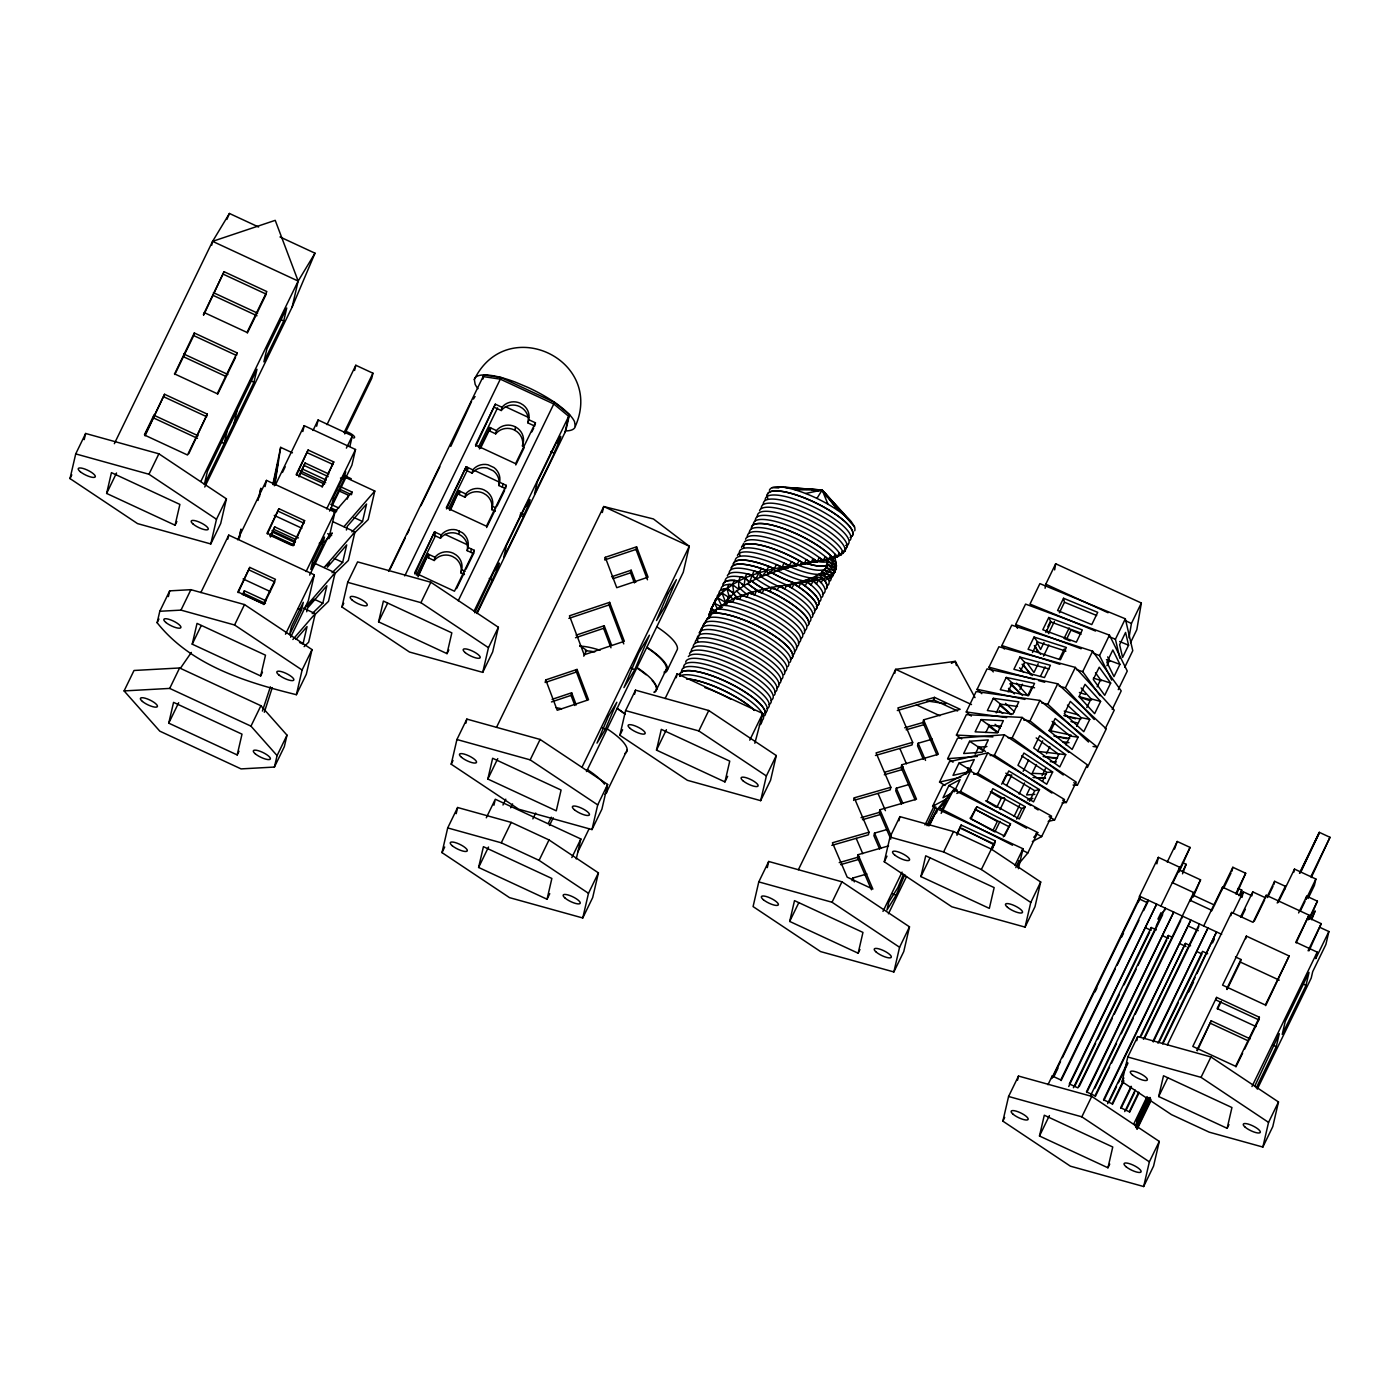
<?xml version="1.0" encoding="UTF-8"?>
<svg xmlns="http://www.w3.org/2000/svg" width="1400" height="1400" viewBox="0 0 1400 1400"><rect width="100%" height="100%" fill="white"/><g stroke="black" fill="none" stroke-linecap="round" stroke-linejoin="round"><path stroke-width="1.5" d="M834.19 566.58L836.133 565.67L836.185 562.485L829.832 558.582M272.825 484.523L280.665 447.352L292.442 452.812M273.262 484.452L277.9 462.858L274.33 485.765M239.68 537.53L240.993 529.077L238.63 539.28M259.507 496.668L260.838 488.215L258.002 500.465M274.75 485.398L280.665 447.352M1045.082 588.28L1045.783 584.185L1055.688 563.762L1141.35 603.015L1136.818 629.685L1130.517 642.688M1054.655 569.905L1055.688 563.762M1128.995 637.805L1131.428 623.455L1141.35 603.015M70 478.573L75.723 453.898L85.645 433.475L158.883 453.81L226.415 498.838L220.71 523.512L210.787 543.952L137.532 523.6L70 478.573L71.803 474.863M84.21 439.635L85.645 433.475M106.627 493.43L111.44 472.64L179.883 504.42L175.07 525.21L106.627 493.43L116.532 472.99M198.065 435.75L153.895 415.223L153.3 417.83L197.47 438.34M145.058 435.785L164.553 394.275L207.322 414.137L188.773 453.705M211.68 245.332L212.607 241.343L229.425 213.465L258.598 227.01M193.707 335.598L194.303 332.99L237.09 352.852L236.495 355.46L193.707 335.598L174.808 374.5M203.63 315.158L224.07 271.705L266.858 291.567L247.013 332.43L204.225 312.567M157.133 622.72L159.793 611.275L169.697 590.852L190.907 589.68L244.493 604.572L312.025 649.6L306.303 674.275L296.38 694.697C245.77 682.238 190.768 665.192 157.133 622.72L158.935 618.992M168.385 596.575L169.697 590.852M227.22 430.57L224.21 443.555L220.78 441.963M234.132 423.132L237.142 410.148M168.752 723.153L173.565 702.363L242.007 734.16L237.195 754.933L168.752 723.153L178.675 702.73M210.787 543.952L216.492 519.26L226.415 498.838M192.22 644.175L197.032 623.403L265.493 655.183L260.662 675.955L192.22 644.175L201.232 625.608M253.96 382.27L256.97 369.285L207.375 471.433L204.365 484.418L253.96 382.27L250.547 380.678M227.832 539.105L228.76 535.115L314.317 574.84L308.297 600.81L290.64 637.21M283.727 320.985L286.738 308L266.892 348.845L263.882 361.848L283.727 320.985L280.297 319.392M204.75 487.025L292.145 307.037L298.165 281.067L315 253.19L280 236.95M265.037 486.623L266.473 480.392L334.933 512.173L330.12 532.962L309.645 575.085M266.088 600.863L244.37 590.782L243.757 593.372L265.475 603.47M238.193 592.637L249.777 567.403L275.45 579.32L263.55 603.837L237.877 591.92L249.777 567.403M270.463 537.04L274.733 526.89L298.428 537.898M267.348 533.942L278.933 508.707L304.605 520.625L296.678 538.317M302.838 431.515L304.185 425.67L355.53 449.505L351.925 465.097L329.595 511.052M298.988 476.91L305.095 462.998L328.79 474.005M322.175 487.165L333.76 461.93L308.105 450.012L296.502 475.248M316.662 426.213L318.098 419.983L352.328 435.873L349.912 446.267M354.602 370.457L355.81 365.26L372.925 373.205L371.717 378.402L344.75 433.947M301.49 610.102L303.293 602.315L291.392 626.832L289.572 634.62L301.49 610.102L298.06 608.528M306.723 611.765L307.58 608.055L326.865 585.742L322.822 603.225L312.183 613.62M322.683 544.845L324.485 537.058L312.585 561.575L310.783 569.363L322.683 544.845L319.27 543.253M274.418 767.06L277.078 755.597L287 735.157L260.89 705.722L179.602 667.975L134.015 670.477L124.093 690.918L159.793 731.15L241.062 768.898L274.418 767.06L284.34 746.637L287 735.157M343.892 479.588L345.695 471.782L333.795 496.3L331.993 504.105L343.892 479.588L340.463 477.995M328.895 538.72L332.238 532.945L323.977 542.5M296.38 694.697L302.102 670.023L312.025 649.6M303.502 608.178L315.262 613.637L308.648 642.215L304.115 646.642M347.322 499.082L348.25 495.145L338.345 490.595M340.183 486.552L352.082 492.082L351.488 494.673L339.588 489.16M313.547 562.765L335.108 572.775L328.493 601.352L314.877 614.635M346.395 530.04L347.252 526.33L366.555 504.035L362.512 521.5L351.855 531.895M332.01 572.758L342.668 562.363L346.71 544.898L327.425 567.192M333.375 521.903L354.953 531.913L348.338 560.49L333.2 575.26M341.95 607.005L347.672 582.33L357.595 561.89L430.85 582.242L498.383 627.27L492.66 651.945L482.738 672.367L409.483 652.032L341.95 607.005L343.752 603.295M345.38 477.4L374.797 491.05L368.165 519.628L353.045 534.398M378.578 621.845L383.39 601.072L451.832 632.852L447.02 653.642L378.578 621.845L387.59 603.278M450.765 446.408L471.555 401.485M418.075 576.852L428.277 554.155L434.963 557.253A15.138 14.525 13 0 1 453.285 553.245L456.19 554.995A15.138 14.525 13 0 1 461.702 569.678L460.95 572.915L464.45 574.543M428.505 557.865L429.257 554.61M414.89 574.053L434.525 531.878L441.21 534.992A15.138 14.525 13 0 1 456.33 529.883L462.438 532.735A15.138 14.525 13 0 1 467.95 547.4L467.198 550.655L473.567 553.613L466.008 569.17M434.77 535.587L435.523 532.35M427.525 557.41L434.21 560.508L434.963 557.253M433.773 535.133L440.457 538.23L441.21 534.992M482.983 378.998L483.927 374.938L501.095 377.527L554.575 402.36L569.485 414.68L565.722 430.902L477.032 613.567M450.713 509.635L459.025 490.823L465.71 493.92A15.138 14.525 13 0 1 484.05 489.912L486.938 491.662A15.138 14.525 13 0 1 492.45 506.345L491.698 509.582L495.198 511.21M459.27 494.532L460.023 491.278M446.512 508.918L466.165 466.742L472.85 469.858A15.138 14.525 13 0 1 487.952 464.765L494.06 467.6A15.138 14.525 13 0 1 499.573 482.265L498.82 485.52L505.505 488.617L506.258 485.38L474.845 470.627M466.392 470.452L467.145 467.215M458.273 494.077L464.957 497.175L465.71 493.92M465.412 469.998L472.097 473.095L472.85 469.858M467.198 550.655A15.138 14.525 13 0 0 461.685 535.972L458.798 534.222L459.375 530.915M489.037 430.745L489.79 427.49L496.457 430.588A15.138 14.525 13 0 1 514.798 426.58L517.685 428.33A15.138 14.525 13 0 1 523.197 443.012L522.445 446.25A15.138 14.525 13 0 0 516.933 431.585L514.045 429.835A15.138 14.525 13 0 0 495.705 433.842L489.037 430.745L480.532 448.245M475.685 446.338L495.32 404.18L502.005 407.277A15.138 14.525 13 0 1 520.345 403.27L523.233 405.02A15.138 14.525 13 0 1 528.745 419.703L527.992 422.94L534.678 426.055L535.43 422.8L528.745 419.703M490.017 431.2L490.77 427.945M495.705 433.842L496.457 430.588M494.567 407.435L501.252 410.533L502.005 407.277M470.698 552.282L471.45 549.028M473.567 553.613L474.32 550.358L467.95 547.4M514.832 430.308L515.585 427.053M502.338 487.148L503.09 483.892M474.81 612.832L495.6 567.91L495.127 569.94A15.138 0.91 -65.1 0 1 499.153 563.798A15.138 0.91 -65.1 0 1 493.255 578.06L476.718 613.165M451.202 764.207L456.925 739.515L466.847 719.093L540.102 739.445L607.635 784.455L601.913 809.148L591.99 829.57L518.735 809.218L451.202 764.207L453.005 760.48M465.885 723.205L466.847 719.093M482.738 672.367L488.46 647.692L498.383 627.27M441.998 852.617L447.703 827.925L457.625 807.503L511.21 822.395L549.01 839.93L598.413 872.865L592.69 897.558L582.767 917.98L509.53 897.645L441.998 852.617L444.692 847.035M523.565 516.617L524.038 514.587A15.138 0.91 -65.1 0 0 529.567 501.567L529.935 500.308A15.138 0.91 -65.1 0 0 525.91 506.468L526.383 504.438L506.537 545.3L503.72 557.48L523.565 516.617L519.995 514.955M456.19 813.68L457.625 807.503M554.312 453.285L554.785 451.255A15.138 0.91 -65.1 0 0 560.315 438.235L560.683 436.975A15.138 0.91 -65.1 0 0 556.675 443.135L557.13 441.105L537.303 481.968L534.468 494.148L554.312 453.285L550.742 451.623M564.935 432.547L568.697 416.308L553.77 403.988L500.308 379.155L483.14 376.582M487.83 779.048L492.642 758.258L561.085 790.038L556.273 810.827L487.83 779.048L497.752 758.625M478.608 867.457L483.42 846.668L551.863 878.465L547.05 899.238L478.608 867.457L488.53 847.035M493.92 805.245L494.847 801.238M545.755 679.91L545.16 682.5L576.468 672L577.062 669.41L545.755 679.91L557.235 710.273L588.543 699.773L577.062 669.41M602.332 512.523L603.733 506.537L653.415 518.962L689.29 546.262L683.27 572.233L586.477 771.558M574.875 705.512L571.043 695.38L571.655 692.79L552.09 699.352M605.273 557.322L604.678 559.93L635.985 549.43L636.597 546.822L605.273 557.322L616.753 587.685L648.06 577.185L636.597 546.822M610.977 647.798L603.61 628.32L604.222 625.712L576.1 635.145M623.753 643.895L609.035 604.94L609.63 602.332L569.468 615.808L584.185 654.762L624.347 641.288L609.63 602.332M634.392 582.925L630.577 572.81L631.173 570.202L611.608 576.765M576.24 858.952L580.86 838.968L495.302 799.242L486.29 817.81M591.99 829.57L597.712 804.895L607.635 784.455M619.867 735.28L625.59 710.605L635.512 690.165L708.75 710.517L776.282 755.545L770.577 780.22L760.655 800.66L687.4 780.308L619.867 735.28L622.58 729.715M582.767 917.98L588.49 893.305L598.413 872.865M634.55 694.295L635.512 690.165M656.495 750.12L661.308 729.347L729.75 761.128L724.938 781.918L656.495 750.12L666.4 729.697M676.235 677.74L677.163 673.75L762.72 713.475L754.845 743.26M760.655 800.66L766.378 775.968L776.282 755.545M758.782 881.895L753.077 906.587L820.61 951.597L893.865 971.95L903.77 951.528L909.493 926.835L841.96 881.808L768.705 861.472L758.782 881.895L832.038 902.248L899.57 947.275L893.865 971.95M767.288 867.633L768.705 861.472M789.688 921.428L794.5 900.637L862.96 932.417L858.148 953.208L789.688 921.428L798.718 902.86M853.65 800.415L854.262 797.825L890.837 787.273L876.085 752.885L912.66 742.332L897.908 707.928L934.483 697.375L960.155 709.293L923.58 719.845L922.967 722.452L936.915 754.933M894.758 673.347L895.668 669.34L955.29 661.343L975.012 697.62M852.075 880.67L852.688 878.062L866.915 873.968M888.58 845.898L858.095 854.683L857.5 857.29L871.43 889.77M854.262 797.825L869.015 832.212L868.42 834.82L831.827 845.372M886.707 829.605L874.51 833.122L873.915 835.73L879.655 849.1M890.803 839.09L879.322 812.332L879.918 809.742L916.51 799.19L901.757 764.803L938.333 754.25L923.58 719.845M890.837 787.273L890.242 789.863L855.68 799.837M908.53 784.665L896.333 788.183L895.738 790.773L901.477 804.142M901.757 764.803L901.145 767.392L915.092 799.872M884.275 861.753L889.997 837.06L899.92 816.637L953.505 831.53L991.288 849.065L1040.69 882L1034.985 906.692L1025.062 927.115L951.808 906.78L884.275 861.753L886.988 856.17M912.66 742.332L912.065 744.923L875.472 755.475M898.958 820.75L899.92 816.637M932.382 739.13L918.155 743.225L917.56 745.832L923.3 759.202M897.312 710.535L933.887 699.983L934.483 697.375M920.903 876.593L925.715 855.803L994.158 887.6L989.345 908.373L920.903 876.593L929.915 858.025M936.512 813.032L937.44 809.025L1022.998 848.75L1018.377 868.735M956.97 835.293L961.135 825.038L995.347 840.928L992.058 849.433M1017.765 866.863L1019.217 860.633L1015.822 867.633M1025.062 927.115L1030.785 902.44L1040.69 882M1002.873 1121.155L1008.578 1096.48L1018.5 1076.057L1091.755 1096.392L1159.288 1141.42L1153.565 1166.095L1143.66 1186.535L1070.405 1166.182L1002.873 1121.155L1004.675 1117.445M1017.555 1080.17L1018.5 1076.057M1147.475 902.755L1148.07 900.148L1060.78 1079.943L1052.222 1075.97L1051.61 1078.56L1138.918 898.783L1147.475 902.755L1143.678 910.578M1039.483 1136.013L1044.295 1115.222L1112.755 1147.002L1107.943 1167.793L1039.483 1136.013L1049.405 1115.572M1193.132 897.137L1200.553 879.83L1179.15 869.89L1179.763 867.3L1158.36 857.36L1139.513 896.175L1138.007 902.685L1140.58 897.4M1156.855 863.852L1158.36 857.36M1150.608 930.108L1151.22 927.5L1156.347 929.898M1179.168 871.92L1190.07 847.42L1177.225 841.47L1174.513 849.1M1122.065 1081.693L1127.788 1057.017L1137.693 1036.578L1210.947 1056.93L1278.48 1101.957L1272.775 1126.632L1262.852 1147.055L1209.25 1132.18L1171.467 1114.627L1122.065 1081.693L1123.868 1077.983M1164.59 910.7L1165.185 908.092L1077.895 1087.888L1069.337 1083.915L1156.627 904.12L1068.725 1086.505M1136.748 1040.69L1137.693 1036.578M1167.722 938.053L1168.318 935.462L1171.748 937.038M1182.493 862.61L1186.15 864.308L1182.528 873.827M1181.705 918.645L1182.3 916.038M1172.325 882.613L1193.71 892.553L1193.097 895.142L1214.5 905.083M1190.578 945.788L1185.432 943.408L1141.193 1035.895M1158.675 1096.533L1163.505 1075.76L1231.947 1107.54L1227.135 1128.312L1158.675 1096.533L1167.705 1077.965M1143.66 1186.535L1149.365 1161.842L1159.288 1141.42M1221.938 889.753L1222.533 887.163L1241.975 896.192M1231.947 871.185L1232.84 867.282L1245.685 873.25L1236.602 894.005M1230.915 915.653L1231.668 912.415L1253.053 922.337L1266.212 895.247L1309 915.11L1296.172 942.865M1197.263 1050.84L1211.193 1020.775L1250.095 1038.835M1258.793 1019.865L1259.388 1017.257L1216.618 997.395L1216.005 1000.002L1258.793 1019.865L1244.513 1049.283M1240.873 894.023L1241.765 890.137L1238.108 888.423M1242.028 897.382L1243.322 891.817L1251.88 895.79L1252.773 891.887L1265.618 897.837L1266.212 895.247M1227.03 989.538L1240.365 962.08L1240.96 959.49L1235.465 956.935M1245.773 938.7L1246.368 936.11L1289.155 955.972L1265.688 1005.637M1273.877 884.555L1274.63 881.317L1285.322 886.288L1284.57 889.525M1293.74 872.34L1294.493 869.102L1315.877 879.025L1314.373 885.517L1308.072 898.52M1254.61 1086.435L1279.285 1033.69L1276.275 1046.675L1256.273 1087.87M1311.293 877.52L1330 837.305L1319.307 832.335L1300.6 872.567M1309.438 919.275L1317.418 901.18L1306.707 896.21L1305.955 899.465L1315.877 879.025M1262.852 1147.055L1268.557 1122.38L1278.48 1101.957M1306.025 985.39L1309.035 972.405L1285.235 1021.422L1282.225 1034.425L1306.025 985.39L1302.612 983.797M1309.053 950.792L1321.233 923.667L1308.388 917.717M1309 915.11L1295.84 942.2L1317.225 952.14L1315.72 958.632L1328.88 931.542L1320.322 927.57M1328.88 931.542L1325.87 944.528L1312.71 971.618L1311.205 978.11L1257.305 1089.148M759.535 510.702A47.25 13.02 25.9 0 1 806.47 518.543A47.25 13.02 25.9 0 1 844.865 551.18L845.582 548.345M827.925 559.178L826.613 561.89L828.17 561.173L836.483 565.845L834.488 569.94M700.105 633.168L701.242 629.125A47.25 13.02 25.9 0 1 753.06 639.117A47.25 13.02 25.9 0 1 784.35 671.79M708.278 618.747L709.415 614.688L709.695 616.683M711.515 608.755L709.065 614.495L711.515 608.755L713.545 611.887M264.32 712.285L272.248 687.61M805.262 562.94A37.8 10.412 25.9 0 0 826.455 565.39L828.433 561.312A37.8 10.412 25.9 0 1 814.538 560.91M834.61 571.288L827.715 564.515L825.72 568.593L827.715 564.515L836.062 568.837L834.085 572.933L836.062 568.837M566.773 430.885A55.755 15.365 25.9 0 0 575.312 426.37C604.87 359.293 506.713 313.495 474.338 379.488L475.142 384.248A55.755 15.365 25.9 0 0 477.977 388.692M262.412 711.06L270.392 686.805M725.183 581.805A47.25 13.02 25.9 0 1 744.905 577.762L749.525 582.225L753.988 570.92L759.343 572.705L766.85 570.622L768.285 574.053L774.69 571.76L774.358 568.663L776.352 564.567L781.918 567.192L789.442 565.845L783.983 563.028L781.165 569.695L774.725 571.69L781.918 567.192L766.762 570.465A47.25 13.02 25.9 0 0 731.395 567.735M903.438 874.3L897.873 887.548L888.773 902.212L886.952 910.017L896.07 895.335L904.803 874.528M926.852 825.562L935.83 806.82M928.217 825.79L937.44 809.113M226.888 219.45L229.425 213.465M292.145 307.037L315 253.19M605.413 729.19L616.84 702.258L608.423 716.188L596.995 743.12L605.413 729.19L602 727.597M634.742 669.725L649.407 635.197L638.61 653.065L623.945 687.61L634.742 669.725L631.33 668.15M704.043 623.525L701.593 629.265L704.043 623.525A47.25 13.02 25.9 0 1 755.038 635.023A47.25 13.02 25.9 0 1 787.867 666.558M114.345 443.678L212.607 241.343L275.223 220.343L298.165 281.067L200.865 481.442M144.445 434.683L153.895 415.223M144.795 435.348L164.553 394.275M174.545 374.045L194.303 332.99M203.367 314.703L224.07 271.705M75.723 453.898L148.96 474.25L158.883 453.81M207.322 414.137L187.495 455L144.707 435.137M237.09 352.852L217.245 393.715L174.475 373.852M217.595 394.363L235.55 357.402M247.362 333.078L266.245 294.158L223.475 274.295M175.07 525.21L176.873 521.483M159.793 611.275L180.985 610.12L190.907 589.68M200.865 592.567L228.76 535.115M237.65 539.77L266.473 480.392M124.093 690.918L169.697 688.415L179.602 667.975M275.363 485.048L304.185 425.67M282.45 472.465L285.197 466.812M313.005 430.483L318.098 419.983M278.933 508.707L267.033 533.225L292.705 545.142L304.605 520.625M308.105 450.012L296.188 474.53L321.86 486.448L333.76 461.93M298.672 476.21L305.095 462.998M270.148 536.322L274.733 526.89M242.532 594.545L244.37 590.782M326.988 424.637L355.81 365.26M180.985 610.12L234.57 624.995L244.493 604.572M344.102 432.582L372.925 373.205M263.848 604.555L274.838 581.928L249.182 570.01M293.02 545.86L294.858 542.08M346.377 448.14L352.328 435.873M326.69 508.883L355.53 449.505M306.092 571.55L334.933 512.173M260.662 675.955L262.465 672.245M285.495 634.218L314.317 574.84M277.078 755.597L250.968 726.145L260.89 705.722M237.195 754.933L238.998 751.222M388.553 571.375L483.927 374.938M390.197 569.012L405.317 537.88M407.207 533.995L409.098 530.11M420.963 505.68L439.845 466.778M404.757 575.925L501.095 377.527M495.32 404.18L475.492 445.043L515.585 463.662L535.43 422.8M434.525 531.878L414.697 572.74L454.475 591.22L474.32 550.358M466.165 466.742L446.32 507.605L486.43 526.225L506.258 485.38M416.342 575.137L435.453 535.78M448.823 508.235L467.933 468.877M478.45 447.23L497.56 407.89M417.882 575.558L428.277 554.155M449.575 510.282L459.025 490.823M479.395 448.892L489.79 427.49M347.672 582.33L420.928 602.665L430.85 582.242M515.778 464.957L524.282 447.457M531.843 431.882L533.733 427.998M456.558 588.63L464.117 573.055M486.623 527.538L495.127 510.02M497.017 506.135L504.56 490.56M458.238 600.758L554.575 402.36M447.02 653.642L448.823 649.915M474.11 611.1L569.485 414.68M496.51 727.352L603.733 506.537L689.29 546.262L582.067 767.077M502.968 805.017L505.802 799.173M456.925 739.515L530.18 759.867L540.102 739.445M583.782 656.197L586.617 650.37L579.845 645.61M510.685 807.817L512.575 803.915M447.703 827.925L501.287 842.817L511.21 822.395M532.858 818.878L535.692 813.05M548.468 823.043L551.303 817.197M549.465 825.51L553.245 817.722M588.49 893.305L539.087 860.37L549.01 839.93M547.05 899.238L549.762 893.673M571.847 857.553L580.86 838.968M607.25 790.913L627.095 750.05M656.46 689.745L666.365 669.322M577.867 851.97L589.19 828.608M667.45 669.812L677.355 649.39A48.44 13.352 25.9 0 0 657.02 626.955M665.122 698.53L677.163 673.75M701.242 629.125L699.265 633.202A47.25 13.02 25.9 0 1 748.178 641.742A47.25 13.02 25.9 0 1 783.983 674.678M697.218 639.258L699.212 635.18M707.56 618.293L704.392 623.683L707.56 618.293A47.25 13.02 25.9 0 1 759.64 632.293A47.25 13.02 25.9 0 1 789.88 662.41M711.69 613.462L709.712 617.558L707.84 618.503L711.69 613.462A47.25 13.02 25.9 0 1 764.207 629.597A47.25 13.02 25.9 0 1 791.858 658.298M716.642 609.017L712.093 613.637L714.665 613.095L716.642 609.017A47.25 13.02 25.9 0 1 771.505 628.617A47.25 13.02 25.9 0 1 792.26 655.358M717.08 598.133A47.25 13.02 25.9 0 1 721.822 592.97L727.003 588.753L728.84 584.465L732.637 584.762L733.88 593.303L738.903 589.435L732.41 584.57A47.25 13.02 25.9 0 0 721.122 589.89M722.173 604.992L720.195 609.07L716.992 609.21L722.173 604.992A47.25 13.02 25.9 0 1 776.003 626.062A47.25 13.02 25.9 0 1 794.273 651.262M738.692 581.175L734.387 580.475L732.41 584.57L738.692 581.175L738.71 589.295L744.135 585.76L738.5 580.983A47.25 13.02 25.9 0 0 723.275 584.01M715.05 602.245A47.25 13.02 25.9 0 1 717.517 597.8L719.512 593.705L722.085 593.18L725.602 602.332L726.933 599.602M728.157 601.352L726.163 605.447L722.4 605.168L728.157 601.352A47.25 13.02 25.9 0 1 780.325 623.49A47.25 13.02 25.9 0 1 796.267 647.168M734.668 598.133L732.673 602.227L728.403 601.545L734.668 598.133A47.25 13.02 25.9 0 1 784.56 620.97A47.25 13.02 25.9 0 1 798.245 643.072M741.58 595.298L739.602 599.392L734.895 598.325L741.58 595.298A47.25 13.02 25.9 0 1 788.742 618.433A47.25 13.02 25.9 0 1 800.293 638.995M748.878 592.847L746.9 596.942L741.825 595.508L748.878 592.847A47.25 13.02 25.9 0 1 803.81 633.798M729.225 573.58A47.25 13.02 25.9 0 1 759.343 572.582L761.898 576.45L766.85 570.622L761.32 568.505L755.615 579.197L749.525 582.225M756.56 590.8L754.582 594.895L749.245 593.093L756.56 590.8A47.25 13.02 25.9 0 1 804.23 630.875M768.233 573.93L774.34 568.767L768.74 566.37L766.762 570.465L768.233 573.93L761.898 576.45M764.173 588.98L762.178 593.075L756.665 590.957L764.173 588.98A47.25 13.02 25.9 0 1 807.8 625.695M625.59 710.605L698.827 730.94L708.75 710.517M808.71 624.225A47.25 13.02 25.9 0 0 769.825 591.517L771.803 587.423A47.25 13.02 25.9 0 1 808.29 622.738M779.205 585.988L777.21 590.082L771.645 587.457L779.205 585.988A47.25 13.02 25.9 0 1 811.93 617.523M739.952 555.38A47.25 13.02 25.9 0 1 797.125 564.707L799.102 560.613L804.055 563.675L794.15 566.09L804.055 563.675M814.38 610.523A47.25 13.02 25.9 0 0 798.788 586.985L800.765 582.89L795.707 583.1L806.488 579.88L813.067 580.93A47.25 13.02 25.9 0 1 821.992 597.24M805.192 586.023L807.17 581.928L801.202 581.49L800.608 582.925L805.192 586.023A47.25 13.02 25.9 0 1 817.985 605.36M813.295 561.383L817.145 561.697L819.28 557.567L822.867 560.577L806.102 562.852L817.145 561.697L813.05 558.617L811.055 562.695A47.25 13.02 25.9 0 0 744.45 541.87M823.288 560.735L825.282 556.657L828.258 559.562L823.288 560.735A47.25 13.02 25.9 0 0 774.865 535.15A47.25 13.02 25.9 0 0 747.407 537.058M820.75 575.102L822.062 572.372L830.532 575.61A47.25 13.02 25.9 0 1 830.095 580.965M818.44 579.898L816.462 583.975L811.195 578.235L806.347 579.898L812.875 580.965L818.44 579.898L811.195 578.235L815.378 576.468L821.188 582.785L823.183 578.69L815.15 576.415L819.017 574.508L825.212 581.367A47.25 13.02 25.9 0 1 826.07 589.155M749.42 532.928A47.25 13.02 25.9 0 1 779.695 532.017A47.25 13.02 25.9 0 1 828.625 559.685L830.602 555.608A47.25 13.02 25.9 0 0 781.673 527.94A47.25 13.02 25.9 0 0 751.415 528.832M826.455 565.39L828.433 561.312L835.73 568.663L827.452 564.375M833.245 558.407L835.24 554.33L836.885 556.85L833.245 558.407A47.25 13.02 25.9 0 0 787.062 529.9A47.25 13.02 25.9 0 0 751.572 527.082M724.938 781.918L727.633 776.335M825.212 581.367L827.207 577.273L818.755 574.438L822.062 572.372L828.538 579.705L830.532 575.61L826.892 577.185M837.235 556.99L839.23 552.895L840.175 555.153L837.235 556.99A47.25 13.02 25.9 0 0 789.058 525.84A47.25 13.02 25.9 0 0 753.41 524.808M749.753 740.163L762.72 713.475M834.855 565.215L836.185 562.485M835.153 568.575L836.483 565.845M843.08 553.385L845.075 549.308L843.08 553.385A47.25 13.02 25.9 0 0 798.665 519.995A47.25 13.02 25.9 0 0 757.365 516.653M844.865 551.18L847.945 544.477L845.968 545.352M798.385 869.715L895.668 669.34L971.512 704.55M832.038 902.248L841.96 881.808M971.32 716.082L966.245 711.97L976.167 691.53L1039.938 700.438L1097.303 747.075L1093.05 746.48M981.803 693.665L977.113 689.308L987.035 668.885L1057.735 683.795L1106.28 728.858L1087.38 767.497M993.3 671.913L988.977 667.17L998.9 646.747L1075.34 667.415L1114.243 710.15L1105.23 728.718M961.712 738.938L956.428 735.087L966.35 714.665L1022.087 717.413L1087.275 764.803L1077.37 785.225L1073.082 785.015M1004.342 649.023L1001.84 645.575L1011.762 625.153L1092.63 651.21L1121.225 690.883L1112.212 709.45M953.05 762.195L947.642 758.66L957.565 738.22L1004.308 734.755L1076.233 782.11L1066.31 802.532L1062.057 802.847M1017.52 628.32L1015.648 624.54L1025.57 604.1L1109.465 635.128L1127.263 671.055L1118.25 689.622M945.017 785.435L939.54 782.093L949.462 761.67L987.752 752.867L1064.507 799.523L1054.585 819.945L1048.197 821.415M858.148 953.208L859.95 949.498M938.28 809.462L932.61 806.312L942.533 785.872L970.498 771.067L1051.575 816.165L1041.653 836.587L1032.342 841.54M882.98 911.4L902.072 872.113M924.962 824.968L934.5 805.332M958.965 763.122L953.015 775.372L968.328 771.855L974.278 759.605L958.965 763.122L968.555 768.95L966 774.2M969.605 741.265L963.655 753.532L982.345 752.15L988.312 739.883L969.605 741.265L978.6 747.18L986.913 746.567M929.337 825.212L936.547 810.355L953.68 789.775L1037.733 832.562L1027.81 852.985L1018.57 864.062M929.337 825.738L937.44 809.025M954.17 791.858L960.12 779.59L948.938 785.523L942.988 797.773L950.442 793.835M981.085 719.582L975.135 731.832L997.43 732.935L1003.38 720.668L981.085 719.582L989.24 725.497L1001.403 726.093M888.423 913.815L906.535 876.488M993.317 698.303L987.368 710.553L1012.865 714.122L1018.815 701.855L993.317 698.303L1000.493 704.13L1017.485 706.492M941.465 810.548L946.558 800.03L939.697 808.255L943.215 810.04M1006.25 677.442L1000.3 689.71L1028.58 695.678L1034.53 683.41L1006.25 677.442L1012.322 683.077L1034.547 687.767M941.132 813.365L953.68 789.775M1019.847 657.038L1013.898 669.288L1044.47 677.565L1050.42 665.298L1019.847 657.038L1024.712 662.375L1049.178 668.99M975.188 754.197L978.6 747.18M985.845 732.497L989.24 725.497M996.24 712.88L1000.493 704.13M1034.04 637.053L1028.09 649.303L1060.43 659.733L1066.38 647.483L1034.04 637.053L1037.61 642.005L1065.925 651.14M1008.07 691.827L1012.322 683.077M956.847 793.468L960.575 791.49L970.498 771.067M1020.46 671.125L1024.712 662.375M1048.757 617.505L1042.807 629.755L1076.355 642.18L1082.322 629.913L1048.757 617.505L1050.98 621.985L1080.59 632.94M1032.517 652.523L1037.61 642.005M1047.847 626.675L1050.403 621.425M1045.87 632.503L1050.98 621.985M973.578 774.27L977.83 773.308L987.752 752.867M1063.545 598.273L1057.595 610.523L1091.773 624.593L1097.722 612.343L1063.545 598.273L1064.472 602.245L1059.38 612.762M1019.9 689.5L1022.455 684.233M1043.98 642.477L1040.585 649.477L1037.015 642.285M1048.967 632.625L1054.375 621.495M889.997 837.06L943.583 851.952L953.505 831.53M899.57 947.275L909.493 926.835M1038.205 663.758L1033.953 672.508L1027.6 663.705M990.15 755.51L994.385 755.195L1004.308 734.755M956.882 833.788L961.135 825.038M1043.507 656.128L1048.915 644.997M1032.01 686.822L1027.757 695.572L1016.435 683.148M970.515 818.02L976.903 806.697L1010.52 823.812L1004.57 836.062L970.953 818.947L976.903 806.697M1040.585 676.113L1045.1 666.82M1007.877 737.625L1012.165 737.835L1022.087 717.413M1069.197 627.9L1064.105 638.418L1070.142 640.903M1066.73 638.89L1070.983 630.14L1081.045 634.288M1059.222 659.435L1064.332 648.935M1023.645 719.985L1030.015 720.878L1039.938 700.438M1001.665 784.21L1005.917 775.442L1011.762 775.023L1006.67 785.523M996.94 807.17L1001.192 798.403L1004.377 797.668M1088.535 742.017L1047.812 704.235L1057.735 683.795M1000.02 809.567L1005.13 799.05M993.055 830.288L997.308 821.538L976.325 809.865M1023.155 771.33L1028.562 760.183M999.95 821.433L994.858 831.933L970.042 818.142M1094.24 719.495L1065.418 687.837L1075.34 667.415M1042.668 740.845L1037.557 751.345L1065.733 754.67L1059.783 766.92L1033.707 747.968L1039.658 735.718L1065.733 754.67M990.85 849.625L993.387 844.375L961.642 828.222M1030.785 902.44L981.365 869.505L995.347 840.928M992.127 848.82L994.683 843.553M1019.13 794.08L1024.538 782.933M1050.56 731.255L1054.812 722.505M1036.438 764.54L1032.185 773.29L1046.377 773.99M1100.12 695.782L1082.707 671.65L1092.63 651.21M1003.292 836.885L1010.52 823.812M1014.178 816.235L1019.585 805.105M1046.43 753.673L1049.825 746.673M1029.98 787.955L1026.585 794.955L1034.898 794.343M1016.68 819.087L1021.773 808.57L1025.273 806.715L992.828 788.69L986.877 800.94L1019.322 818.983L1025.273 806.715M1111.722 680.137L1099.543 655.567L1109.465 635.128M1029.595 801.22L1034.705 790.702L1039.5 789.6L1033.533 801.867L1002.837 783.212L1008.788 770.945L1039.5 789.6M1042.038 775.722L1045.432 768.722M1042.58 781.183L1046.832 772.415L1052.66 771.977L1046.71 784.245L1017.958 765.31L1023.908 753.043L1052.66 771.977M1054.515 763.087L1058.767 754.32L1036.175 737.905M1119.895 658.35L1115.415 639.24L1125.337 618.8L1039.903 583.625L1029.98 604.065L1095.553 631.05M1065.89 744.817L1070.142 736.05L1078.105 737.17L1072.155 749.42L1049.212 730.782L1055.163 718.515L1078.105 737.17M1076.653 726.32L1080.905 717.57L1067.447 705.093M1086.785 707.577L1091.038 698.827L1081.132 687.942M1106.91 665.735L1109.465 660.485L1107.68 656.898M1097.163 686.822L1100.557 679.805L1095.465 672.753M1014.895 865.48L1022.998 848.75M1089.743 719.425L1083.793 731.692L1064.368 713.668L1070.318 701.4L1089.743 719.425L1080.905 717.57M1100.592 701.418L1094.642 713.668L1079.085 696.57L1085.035 684.32L1100.592 701.418L1091.038 698.827M1128.575 645.207L1122.608 657.457L1119.632 644.718L1125.582 632.45L1128.575 645.207L1119.668 641.532M1110.672 683.06L1104.705 695.327L1093.278 679.455L1099.227 667.205L1110.672 683.06L1100.557 679.805M1119.947 664.37L1113.998 676.62L1106.875 662.253L1112.825 650.003L1119.947 664.37L1109.465 660.485M1124.672 667.398L1132.775 650.685L1125.337 618.8M1047.97 1084.72L1052.222 1075.97M1052.922 1077.248L1060.5 1061.62M1062.408 1057.717L1137.36 903.333M1054.217 1075.935L1057.998 1068.13M1095.01 991.917L1096.918 987.998M1121.575 937.195L1123.483 933.292M1061.13 1080.59L1115.205 969.203M1117.112 965.283L1138.935 920.342M1167.233 862.067L1177.225 841.47M1160.915 906.115L1179.763 867.3M1073.398 1087.748L1151.22 927.5M1172.64 883.295L1190.07 847.42M1074.693 1086.435L1095.57 1043.455M1097.477 1039.535L1119.3 994.595M1124.043 984.83L1149.663 932.067M1157.905 919.1L1161.072 912.572M1156.4 925.592L1163.155 911.68M1182.51 871.798L1186.15 864.308M1079.19 1086.575L1112.388 1018.185M1114.295 1014.265L1136.118 969.325M1138.007 965.422L1162.682 914.602M1086.785 1092.507L1173.743 912.065L1086.453 1091.86L1094.993 1095.832L1193.71 892.553M1090.513 1095.693L1168.318 935.462M1094.66 1088.517L1116.483 1043.578M1121.225 1033.812L1166.778 940.012M1008.578 1096.48L1081.832 1116.832L1091.755 1096.392M1095.342 1096.48L1109.587 1067.168M1111.477 1063.248L1133.3 1018.308M1135.207 1014.405L1180.743 920.605M1190.315 900.9L1200.553 879.83M1103.9 1100.453L1190.858 920.028L1103.55 1099.805L1112.108 1103.778L1123.5 1080.328M1107.627 1103.638L1127.56 1062.6M1139.898 1037.207L1185.432 943.408M1108.922 1102.325L1116.517 1086.697M1118.408 1082.795L1127.91 1063.248M1143.432 1039.29L1199.415 924M1112.457 1104.425L1123.85 1080.975M1144.727 1037.977L1198.803 926.59M1203.685 925.977L1222.533 887.163M1211.7 910.822L1232.84 867.282M1223.757 888.038L1231.038 873.058M1131.112 1086.26L1120.665 1107.75L1129.222 1111.722L1138.707 1092.175M1152.935 1041.303L1207.972 927.972L1153.285 1041.95M1121.015 1108.398L1131.445 1086.89M1124.743 1111.582L1135.172 1090.092M1157.957 1043.193L1202.547 951.352L1207.675 953.733M1126.038 1110.27L1134.578 1092.682M1159.252 1041.88L1178.222 1002.803M1180.13 998.882L1201.953 953.942M1162.438 1043.332L1216.53 931.945L1196.947 973.613M1129.572 1112.37L1139.057 1092.822M1162.788 1043.962L1195.04 977.533M1235.675 893.847L1245.685 873.25M1188.757 991.847L1193.5 982.083M1212.47 942.988L1214.377 939.085M1239.035 895.755L1241.765 890.137M1167.355 1044.855L1231.668 912.415M1107.943 1167.793L1109.745 1164.082M1232.98 913.097L1243.322 891.817M1133.737 1124.025L1147.055 1096.602M1146.67 1098.755L1136.572 1120.892L1147.965 1097.443M1148.315 1098.09L1135.365 1126.09L1148.665 1098.72M1135.715 1126.72L1149.96 1097.408M1136.065 1127.368L1150.293 1098.055M1136.415 1128.015L1149.697 1100.663M1136.765 1128.663L1150.993 1099.35M1137.115 1129.31L1150.398 1101.94M1240.557 917.035L1252.773 891.887M1241.538 917.07L1245.3 909.335M1216.618 997.395L1192.8 1046.43L1235.587 1066.293L1259.388 1017.257M1246.368 936.11L1222.568 985.145L1265.337 1005.007L1289.155 955.972M1254.33 921.06L1264.672 899.78M1267.42 896.175L1274.63 881.317M1267.56 897.558L1272.985 886.41M1196.913 1050.193L1211.193 1020.775M1220.013 1002.645L1217.142 1008.525L1256.045 1026.585M1226.68 988.908L1240.96 959.49M1217.493 1009.155L1221.307 1001.315M1277.203 903L1285.322 886.288M1278.252 902.528L1294.493 869.102M1299.462 873.197L1319.307 832.335M1300.04 872.883L1318.922 833.962M1127.788 1057.017L1201.025 1077.352L1210.947 1056.93M1311.1 876.225L1330 837.305M1298.605 912.922L1306.707 896.21M1300.547 910.595L1305.062 901.32M1235.938 1066.922L1242.605 1053.203M1308.388 919.748L1317.418 901.18M1311.538 918.347L1315.16 910.91L1311.695 919.73M1308.072 950.757L1321.233 923.667M1227.135 1128.312L1228.938 1124.602M1251.967 1086.54L1317.225 952.14M717.553 608.843L714.332 603.207L711.148 608.597A47.25 13.02 25.9 0 0 711.69 612.57M817.005 498.295L822.15 490.035L851.532 522.025M180.39 668.308L191.345 652.418M723.538 605.71L725.865 602.49L717.535 597.8L722.085 593.18M721.472 605.447L717.85 597.992L713.983 603.015A47.25 13.02 25.9 0 0 713.055 606.34M1033.778 837.305L1037.733 832.562M832.492 574A47.25 13.02 25.9 0 0 834.977 571.445L832.773 573.545L826.42 567.385L824.267 569.905L832.773 573.545L832.983 575.505L834.96 571.428L826.14 567.298M334.162 512.785L352.082 492.082M344.015 526.628L374.797 491.05M324.17 567.472L354.953 531.913M304.325 608.335L335.108 572.775M292.88 639.503L315.262 613.637M296.012 639.345L307.037 626.605L302.995 644.087L299.565 642.495M725.602 602.332L729.645 597.817L721.822 592.97L723.8 588.875L727.003 588.753L732.637 584.762M714.332 603.207L711.148 608.597L716.59 611.135M787.762 567.788L791.63 561.733L796.88 564.707L787.762 567.788L796.88 564.707L789.653 565.827A47.25 13.02 25.9 0 0 737.45 555.52M326.498 565.81L329.543 562.835M306.67 606.673L314.265 599.253L322.822 603.225M822.553 574.053L821.782 572.233L824.53 569.957L833.105 573.615L831.128 577.71L824.53 569.957M932.61 806.312L949.392 797.423M951.422 663.337L955.29 661.343L956.428 665.543M717.85 597.992L715.96 598.92L713.983 603.015L722.365 607.32M724.36 603.225L725.865 602.49M798.788 586.985L793.817 583.923L795.83 583.065L789.88 584.71M755.615 579.197L761.88 576.555L759.343 572.705L744.905 577.762L746.883 573.685L751.957 575.12L755.615 579.197L751.957 575.12A47.25 13.02 25.9 0 0 727.335 575.872M612.955 578.707L630.577 572.81M568.872 618.398L609.035 604.94M575.505 637.753L603.61 628.32M551.477 701.942L571.043 695.38M828.625 559.685L832.93 558.337L830.602 555.608M822.885 578.637L827.207 577.273A47.25 13.02 25.9 0 1 826.472 586.197M904.68 727.79L922.967 722.523M906.115 729.803L924.403 724.535M884.887 772.153L903.175 766.885M884.293 774.76L902.58 769.475M861.035 817.688L879.322 812.403M862.47 819.7L880.758 814.415M869.015 832.212L832.44 842.765L847.192 877.17L872.865 889.087L858.095 854.683M839.212 862.628L859.53 856.765M840.648 864.64L858.935 859.372M785.907 585.83L794.01 583.905A47.25 13.02 25.9 0 1 815.903 609.42M794.15 566.09L810.81 562.678L806.242 559.58L804.265 563.675L800.082 564.445L810.81 562.678L804.265 563.675A47.25 13.02 25.9 0 0 742.438 545.93M939.54 782.093L960.82 777.21M1027.547 799.977L1031.66 799.032M771.803 587.423L764.225 589.12L769.825 591.517M805.805 493.43L822.15 490.035L845.74 516.267M817.88 490.805L822.15 490.035L854.63 526.995M779.345 586.18L794.01 583.905L792.032 588L786.782 585.043L784.805 588.997L779.345 586.18L782.337 586.267M806.96 581.945L813.067 580.93L811.09 585.025L806.96 581.945L806.488 579.88M800.608 582.925L807.17 581.928A47.25 13.02 25.9 0 1 818.387 602.385M793.817 583.923L800.765 582.89A47.25 13.02 25.9 0 1 816.358 606.445M790.02 584.692L786.782 585.043A47.25 13.02 25.9 0 1 812.35 614.6M813.435 490.683L822.15 490.035L834.418 505.33M947.642 758.66L977.392 756.455M1038.712 778.295L1044.89 777.84M1028.79 798.735L1032.92 798.42M813.383 561.102L822.867 560.577M820.54 559.633L828.258 559.562M811.65 490.035L822.15 490.035L837.673 510.125M795.06 489.738L822.15 490.035L826.962 496.948M829.08 558.233L832.93 558.337M772.293 487.62L778.803 487.935M793.975 488.67L806.977 489.3M811.317 489.51L822.15 490.035L827.872 503.983M956.428 735.087L992.88 736.89M1047.095 757.295L1057.543 757.82M1050.297 761.635L1056.37 761.933M1032.99 777.525L1045.52 778.137M833.07 556.622L836.885 556.85M785.47 487.445L822.15 490.035L777.7 486.727M813.435 561.347L817.303 561.645M756.665 590.957L760.602 591.483M966.245 711.97L1006.635 717.605M1055.127 736.347L1069.688 738.378M1062.635 741.755L1069.023 742.648M1043.14 756.49L1055.6 758.24M927.115 700.945L945.858 703.762M977.113 689.308L1024.94 699.405M1041.582 702.923L1047.812 704.235M1063.807 715.54L1080.783 719.128M1070.965 721.56L1077.02 722.837M1048.845 730.415L1071.07 735.105M1053.885 735.98L1066.608 738.657M811.02 578.235L818.212 579.88L823.183 578.69A47.25 13.02 25.9 0 1 826.91 587.668M988.977 667.17L1034.443 679.472M1038.572 680.575L1044.767 682.255M1059.222 686.175L1065.418 687.837M1079.365 696.675L1091.65 700M1064.245 711.077L1078.525 714.945M1065.347 715.995L1075.585 718.778M1001.84 645.575L1059.905 664.3M1076.495 669.637L1082.707 671.65M1093.4 678.108L1101.485 680.715M1079.4 692.492L1085.455 694.452M1079.435 697.235L1089.533 700.49M458.798 534.222L455.577 533.137A15.138 14.525 13 0 0 440.457 538.23M1015.648 624.54L1081.132 648.76M1093.418 653.293L1099.543 655.567M1106.438 659.68L1110.498 661.185M821.782 572.233L830.165 575.435L833.105 573.615A47.25 13.02 25.9 0 1 830.48 578.043M1064.472 602.245L1096.638 615.492M1109.465 636.773L1115.415 639.24M1045.783 584.185L1108.065 612.745M1125.582 620.778L1131.428 623.455M212.607 241.343L298.165 281.067M505.33 406.665L528.832 417.585M213.412 292.652L257.6 313.162M212.817 295.243L256.988 315.752M933.887 699.983L957.583 710.972M183.662 353.938L227.832 374.447M183.05 356.545L225.312 376.162M520.468 512.925L524.038 514.587M492.45 506.345L495.95 507.972M916.422 704.865L939.89 715.767M307.178 452.707L333.165 464.537M345.45 476.052L351.277 478.765M163.94 396.882L206.727 416.745M304.483 465.605L328.178 476.613M444.92 534.345L467.827 544.985M302.488 469.052L326.287 480.113M299.898 470.733L325.692 482.702M300.842 473.183L324.555 484.137M1189.983 900.217L1211.368 910.14M330.785 504.35L338.713 507.972M489.213 578.445L492.782 580.09M353.955 517.528L362.512 521.5M330.925 507.885L336.787 510.615M461.702 569.678L465.202 571.305M330.575 509.04L336.525 511.787M1139.513 896.175L1221.658 934.325M1188.565 926.153L1198.295 930.667M327.67 533.697L331.642 535.535M278.338 511.298L304.01 523.233M960.382 828.275L994.595 844.165M1240.365 962.08L1279.25 980.14M274.26 515.41L301.892 528.238M1145.165 927.57L1150.993 930.283M1162.665 935.708L1168.51 938.42M1180.165 943.828L1186.01 946.54M1197.665 951.965L1201.568 953.767M274.12 529.497L295.838 539.577M334.11 558.39L342.668 562.363M272.02 530.6L295.453 541.485M273.053 532.385L294.875 542.517M270.463 534.065L294.262 545.125M270.165 535.378L291.567 545.3M943.583 851.952L981.365 869.505M1272.845 1045.082L1276.275 1046.675M1210.597 1023.382L1247.54 1040.533M243.093 578.918L270.463 591.64M892.64 893.742L896.07 895.335M242.375 594.23L264.18 604.363M169.697 688.415L250.968 726.145M501.287 842.817L539.087 860.37M974.767 809.27L1008.385 826.385M943.757 810.215L1012.533 845.215M1022.07 850.062L1027.81 852.985M991.252 791.595L1021.773 808.57M960.575 791.49L1026.568 828.205M1036 833.455L1041.653 836.587M948.938 785.523L957.39 790.212M1005.812 773.15L1034.705 790.702M977.83 773.308L1030.82 805.508M1034.477 807.73L1038.135 809.952M1049.09 816.62L1054.585 819.945M967.54 768.653L971.267 770.91M990.36 791.822L1001.192 798.403M985.583 800.782L996.415 807.363M1021.65 755.843L1046.832 772.415M994.385 755.195L1051.925 793.065M1062.705 800.17L1066.31 802.532M977.795 747.25L983.185 750.803M967.873 767.69L971.477 770.053M698.827 730.94L766.378 775.968M1201.025 1077.352L1268.557 1122.38M420.928 602.665L488.46 647.692M148.96 474.25L216.492 519.26M1081.832 1116.832L1149.365 1161.842M530.18 759.867L597.712 804.895M234.57 624.995L302.102 670.023M727.003 588.753L733.985 593.46L729.435 597.642L727.003 588.753L733.88 593.303M1012.165 737.835L1063.265 774.988M1073.835 782.67L1077.37 785.225M988.453 726.005L997.185 732.358M978.53 746.445L985.512 751.52M1052.1 721.403L1070.142 736.05M1030.015 720.878L1068.83 752.413M999.583 705.197L1011.167 714.613M999.373 710.727L1002.645 713.387M995.05 724.308L999.967 728.315M988.015 724.29L997.938 732.358M1009.855 683.725L1022.525 695.485M1008.455 688.345L1014.422 693.892M1005.48 703.378L1014.44 711.707M999.933 704.165L1011.01 714.438M830.113 559.387L836.133 565.67M832.038 558.145L835.852 562.31L835.222 558.722M1022.07 664.282L1032.29 675.5M1019.567 667.782L1023.803 672.438M1010.695 683.113L1020.915 694.33M1034.285 645.61L1040.585 654.36M1023.102 664.282L1030.663 674.782M1046.868 629.79L1048.775 633.64M1035.038 646.38L1037.89 652.155M918.155 743.225L925.54 760.428M899.868 748.51L906.43 763.788M896.333 788.183L902.895 803.46M878.045 793.45L885.43 810.653M879.918 809.742L891.398 836.5M874.51 833.122L881.072 848.4M856.222 838.407L862.785 853.685M852.688 878.062L854.332 881.895M635.985 549.43L647.465 579.793M631.173 570.202L635.758 582.347M604.222 625.712L611.572 645.19M575.82 670.355L587.178 700.35M571.655 692.79L576.24 704.935M575.312 426.37L574.508 421.61A55.755 15.365 25.9 0 0 528.378 387.608L515.183 382.06A55.755 15.365 25.9 0 0 474.338 379.488M345.38 431.287A7.087 1.96 25.9 0 1 353.062 435.19A7.087 1.96 25.9 0 1 353.535 438.007M647.097 647.378A48.44 13.352 25.9 0 1 664.335 672.928M587.492 769.668A47.25 13.02 25.9 0 1 604.503 784.175M606.497 787.395A47.25 13.02 25.9 0 1 604.94 794.133M556.15 707.718A47.25 13.02 25.9 0 1 561.575 708.767M607.39 729.032A47.25 13.02 25.9 0 1 624.82 753.497M579.775 646.153A47.25 13.02 25.9 0 1 600.075 650.282M637.665 668.57A47.25 13.02 25.9 0 1 646.048 674.747M652.225 680.593A47.25 13.02 25.9 0 1 654.22 692.44M585.235 650.93A37.8 10.412 25.9 0 1 594.755 651.962M647.587 648.13A47.25 13.02 25.9 0 1 664.142 672M617.032 708.312A47.25 13.02 25.9 0 1 625.135 714.14M636.878 667.45A47.25 13.02 25.9 0 1 654.133 691.985M618.188 709.188A47.25 13.02 25.9 0 1 625.065 714.157M683.673 668.097A47.25 13.02 25.9 0 1 732.428 674.555A47.25 13.02 25.9 0 1 766.972 708.715M685.65 662.13A47.25 13.02 25.9 0 1 737.135 671.825A47.25 13.02 25.9 0 1 768.915 704.62M689.517 653.905A47.25 13.02 25.9 0 1 738.273 662.253A47.25 13.02 25.9 0 1 774.27 695.258M691.407 651.63A47.25 13.02 25.9 0 1 740.215 658.14A47.25 13.02 25.9 0 1 774.725 692.282M719.058 594.055A47.25 13.02 25.9 0 1 726.827 588.543M729.68 601.947A37.8 10.412 25.9 0 1 727.668 597.695M688.327 656.548A47.25 13.02 25.9 0 1 741.72 669.095A47.25 13.02 25.9 0 1 770.858 700.508M693.332 647.517A47.25 13.02 25.9 0 1 742.087 653.975A47.25 13.02 25.9 0 1 776.633 688.135M714.665 613.095A47.25 13.02 25.9 0 1 769.528 632.695A47.25 13.02 25.9 0 1 790.282 659.452M697.952 641.48A47.25 13.02 25.9 0 1 743.225 644.455A47.25 13.02 25.9 0 1 780.57 679.945M681.678 672.175A47.25 13.02 25.9 0 1 730.45 678.633A47.25 13.02 25.9 0 1 764.995 712.81M680.12 675.903A47.25 13.02 25.9 0 1 734.65 691.04A47.25 13.02 25.9 0 1 761.215 721M679.805 676.322A47.25 13.02 25.9 0 1 725.69 681.398A47.25 13.02 25.9 0 1 764.61 715.767M741.773 595.875A37.8 10.412 25.9 0 1 736.347 590.485M746.865 594.247A37.8 10.412 25.9 0 1 738.867 587.072M753.043 593.058A37.8 10.412 25.9 0 1 741.965 584.133M759.01 591.5A37.8 10.412 25.9 0 1 747.775 583.59A37.8 10.412 25.9 0 0 758.1 590.94M733.39 563.64A47.25 13.02 25.9 0 1 768.74 566.37M764.295 589.33A37.8 10.412 25.9 0 1 751.258 580.72M731.22 569.503A47.25 13.02 25.9 0 1 761.32 568.505M733.495 600.04A37.8 10.412 25.9 0 1 730.17 595.262M723.1 585.812A47.25 13.02 25.9 0 1 734.387 580.475M736.977 597.485A37.8 10.412 25.9 0 1 733.197 593.093M733.303 565.495A47.25 13.02 25.9 0 1 774.358 568.663M765.188 589.837A37.8 10.412 25.9 0 1 752.903 581.98M735.28 561.4A47.25 13.02 25.9 0 1 781.952 567.087M773.343 588.945A37.8 10.412 25.9 0 1 754.933 577.92M780.675 587.335A37.8 10.412 25.9 0 1 759.64 575.785M738.29 598.675A37.8 10.412 25.9 0 1 732.83 592.445M818.492 579.915A47.25 13.02 25.9 0 1 822.447 594.317M788.9 585.795A37.8 10.412 25.9 0 1 766.22 574.7M743.995 547.26A47.25 13.02 25.9 0 1 743.558 543.322M806.4 581.648A37.8 10.412 25.9 0 1 777.77 570.867M745.553 539.245A47.25 13.02 25.9 0 1 772.852 539.21A47.25 13.02 25.9 0 1 817.267 561.628M814.415 578.358A37.8 10.412 25.9 0 1 781.515 567.683M741.51 547.365A47.25 13.02 25.9 0 1 799.102 560.613M795.2 583.24A37.8 10.412 25.9 0 1 772.293 573.02M820.663 574.053A37.8 10.412 25.9 0 1 788.865 566.178M794.378 582.977A37.8 10.412 25.9 0 1 769.843 571.602M755.405 520.73A47.25 13.02 25.9 0 1 793.817 522.847A47.25 13.02 25.9 0 1 840.525 555.293M826.438 567.42A37.8 10.412 25.9 0 1 797.108 564.778M827.715 564.515A37.8 10.412 25.9 0 1 806.452 563.308M695.31 643.423A47.25 13.02 25.9 0 1 744.065 649.898A47.25 13.02 25.9 0 1 778.61 684.058M679.788 674.433A47.25 13.02 25.9 0 1 725.725 681.415A47.25 13.02 25.9 0 1 765.327 714.245M704.935 687.628A47.25 13.02 25.9 0 1 730.73 699.23M754.495 710.395A47.25 13.02 25.9 0 0 686.613 678.878A47.25 13.02 25.9 0 1 754.46 710.395M761.53 720.545A47.25 13.02 25.9 0 1 760.742 723.94M760.795 718.358A47.25 13.02 25.9 0 1 759.238 725.077M765.258 500.325A47.25 13.02 25.9 0 1 812.227 506.24A47.25 13.02 25.9 0 1 849.905 540.365M767.253 496.23A47.25 13.02 25.9 0 1 814.205 502.145A47.25 13.02 25.9 0 1 851.9 536.27M763.332 504.35A47.25 13.02 25.9 0 1 813.26 511.752A47.25 13.02 25.9 0 1 846.3 545.562M761.337 508.427A47.25 13.02 25.9 0 1 805.683 513.188A47.25 13.02 25.9 0 1 846.878 547.12M767.742 498.278A47.25 13.02 25.9 0 1 814.345 502.233A47.25 13.02 25.9 0 1 850.185 537.372M769.387 490.298A47.25 13.02 25.9 0 1 816.34 498.137A47.25 13.02 25.9 0 1 854.735 530.775M473.445 399.053A15.138 0.91 -65.1 0 1 474.302 397.635M474.88 396.865A15.138 0.91 -65.1 0 1 475.16 396.76M434.21 560.508A15.138 14.525 13 0 1 452.532 556.5L455.438 558.25A15.138 14.525 13 0 1 460.95 572.915M464.957 497.175A15.138 14.525 13 0 1 483.298 493.168L486.185 494.918A15.138 14.525 13 0 1 491.698 509.582M501.252 410.533A15.138 14.525 13 0 1 519.593 406.525L522.48 408.275A15.138 14.525 13 0 1 527.992 422.94M472.097 473.095A15.138 14.525 13 0 1 487.2 468.002L493.308 470.838A15.138 14.525 13 0 1 498.82 485.52M745.202 577.972L743.995 585.602L749.753 582.383L745.202 577.972L740.477 576.887L738.5 580.983L745.202 577.972M667.94 593.617L656.512 620.55L664.93 606.602L676.358 579.688L667.94 593.617M842.503 551.233L840.525 555.31L842.73 553.192L842.503 551.233M789.442 565.845L787.587 567.805L781.235 569.642L789.442 565.845M278.845 674.923A9.45 2.607 25.9 0 0 293.422 680.418A9.45 2.607 25.9 0 0 283.692 672.367A9.45 2.607 25.9 0 0 278.845 674.923M165.9 622.492A9.45 2.607 25.9 0 0 180.495 627.97A9.45 2.607 25.9 0 0 170.748 619.92A9.45 2.607 25.9 0 0 165.9 622.492M1132.373 1074.85A9.45 2.607 25.9 0 0 1146.95 1080.328A9.45 2.607 25.9 0 0 1137.203 1072.278A9.45 2.607 25.9 0 0 1132.373 1074.85M1245.3 1127.28A9.45 2.607 25.9 0 0 1259.895 1132.775A9.45 2.607 25.9 0 0 1250.148 1124.725A9.45 2.607 25.9 0 0 1245.3 1127.28M142.433 701.452A9.45 2.607 25.9 0 0 157.01 706.947A9.45 2.607 25.9 0 0 147.28 698.898A9.45 2.607 25.9 0 0 142.433 701.452M255.377 753.9A9.45 2.607 25.9 0 0 269.955 759.378A9.45 2.607 25.9 0 0 260.207 751.327A9.45 2.607 25.9 0 0 255.377 753.9M894.582 854.892A9.45 2.607 25.9 0 0 909.16 860.387A9.45 2.607 25.9 0 0 899.43 852.337A9.45 2.607 25.9 0 0 894.582 854.892M1007.528 907.34A9.45 2.607 25.9 0 0 1022.105 912.817A9.45 2.607 25.9 0 0 1012.358 904.767A9.45 2.607 25.9 0 0 1007.528 907.34M461.51 757.347A9.45 2.607 25.9 0 0 476.105 762.843A9.45 2.607 25.9 0 0 466.358 754.793A9.45 2.607 25.9 0 0 461.51 757.347M574.455 809.795A9.45 2.607 25.9 0 0 589.032 815.273A9.45 2.607 25.9 0 0 579.303 807.222A9.45 2.607 25.9 0 0 574.455 809.795M1013.18 1114.312A9.45 2.607 25.9 0 0 1027.757 1119.79A9.45 2.607 25.9 0 0 1018.01 1111.757A9.45 2.607 25.9 0 0 1013.18 1114.312M1126.108 1166.76A9.45 2.607 25.9 0 0 1140.703 1172.237A9.45 2.607 25.9 0 0 1130.955 1164.188A9.45 2.607 25.9 0 0 1126.108 1166.76M452.287 845.758A9.45 2.607 25.9 0 0 466.883 851.253A9.45 2.607 25.9 0 0 457.135 843.202A9.45 2.607 25.9 0 0 452.287 845.758M565.233 898.205A9.45 2.607 25.9 0 0 579.81 903.683A9.45 2.607 25.9 0 0 570.08 895.633A9.45 2.607 25.9 0 0 565.233 898.205M763.385 899.727A9.45 2.607 25.9 0 0 777.962 905.222A9.45 2.607 25.9 0 0 768.215 897.172A9.45 2.607 25.9 0 0 763.385 899.727M876.312 952.175A9.45 2.607 25.9 0 0 890.907 957.653A9.45 2.607 25.9 0 0 881.16 949.602A9.45 2.607 25.9 0 0 876.312 952.175M630.175 728.438A9.45 2.607 25.9 0 0 644.753 733.915A9.45 2.607 25.9 0 0 635.023 725.865A9.45 2.607 25.9 0 0 630.175 728.438M743.12 780.867A9.45 2.607 25.9 0 0 757.697 786.363A9.45 2.607 25.9 0 0 747.95 778.312A9.45 2.607 25.9 0 0 743.12 780.867M352.257 600.163A9.45 2.607 25.9 0 0 366.835 605.64A9.45 2.607 25.9 0 0 357.105 597.59A9.45 2.607 25.9 0 0 352.257 600.163M465.202 652.593A9.45 2.607 25.9 0 0 479.78 658.087A9.45 2.607 25.9 0 0 470.032 650.038A9.45 2.607 25.9 0 0 465.202 652.593M80.308 471.73A9.45 2.607 25.9 0 0 94.885 477.207A9.45 2.607 25.9 0 0 85.155 469.157A9.45 2.607 25.9 0 0 80.308 471.73M193.252 524.178A9.45 2.607 25.9 0 0 207.83 529.655A9.45 2.607 25.9 0 0 198.082 521.605A9.45 2.607 25.9 0 0 193.252 524.178"/></g></svg>
